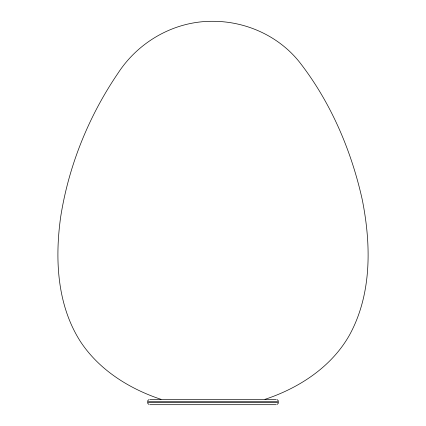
<?xml version="1.0" encoding="UTF-8"?>
<svg xmlns="http://www.w3.org/2000/svg" width="426" height="426" viewBox="0 0 426 426"><rect width="100%" height="100%" fill="white"/><g stroke="black" fill="none" stroke-linecap="round" stroke-linejoin="round"><path stroke-width="0.64" d="M147.561 400.941L148.988 399.513M278.439 403.097L277.012 404.524M264.993 399.338C299.286 387.99 331.945 366.658 349.81 334.485C371.994 293.589 371.142 244.37 362.302 199.869C351.413 150.831 331.183 103.225 300.421 63.304C279.781 36.514 246.617 21.337 213 21.3C174.932 20.911 138.754 41.311 118.103 73.075C88.784 116.064 68.714 165.554 60.662 217.004C54.789 258.997 56.983 305.037 80.509 341.657C99.151 369.96 129.291 388.8 161.007 399.338M149.925 399.338L276.075 399.338M147.385 401.878L278.615 401.878M147.385 402.16L278.615 402.16M149.925 404.7L276.075 404.7M277.012 399.513L278.439 400.941M148.988 404.524L147.561 403.097"/></g></svg>
